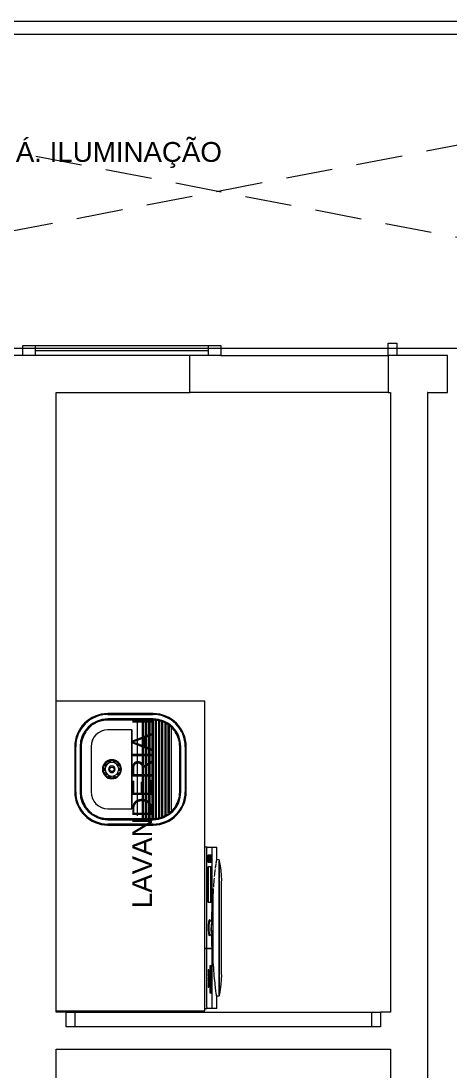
# Model space of a CAD drawing. Header units: millimetres. Extents: x 586.5 to 618.3, y 239.1 to 272.6.
# Drawn here: x 589.155 to 590.887, y 252.023 to 256.26 of the extents above; entities that cross this region are included whole.
import ezdxf

# ---------------------------------------------------------------- set-up
doc = ezdxf.new("R2010")
doc.units = ezdxf.units.MM
doc.header["$LTSCALE"] = 75
doc.linetypes.add('HIDDEN', pattern=[0.375, 0.25, -0.125])
for name, color, linetype, lineweight in [('A Arquitetura LRZ', 252, 'Continuous', 9), ('A Cumbuca LRZ', 254, 'HIDDEN', 9), ('A Esquadrias LRZ', 252, 'Continuous', 9), ('A Mobiliário LRZ', 253, 'Continuous', 9), ('A Projeção LRZ', 253, 'HIDDEN', 9)]:
    doc.layers.add(name, color=color, linetype=linetype, lineweight=lineweight)
doc.styles.add('R80', font='arial.ttf')

msp = doc.modelspace()

# ---------------------------------------------------------------- linework, layer by layer
at = {"layer": 'A Arquitetura LRZ'}
for p, q in [((586.6465, 256.2604), (593.2465, 256.2604)), ((589.1615, 254.9104), (586.6465, 254.9104)), ((589.8365, 254.7604), (589.8365, 254.9104)), ((590.8765, 254.9104), (590.6365, 254.9104)), ((590.6365, 254.9104), (590.6365, 254.7604)), ((590.8765, 254.7604), (590.8765, 254.9104)), ((589.2965, 254.7604), (589.8365, 254.7604)), ((589.2965, 252.2604), (589.2965, 254.7604)), ((590.6365, 254.7604), (590.6465, 254.7604)), ((590.6465, 254.7604), (590.6465, 252.2604)), ((590.7965, 254.7604), (590.7955, 254.7604)), ((590.7965, 254.7604), (590.8765, 254.7604)), ((590.7965, 249.2604), (590.7965, 254.7604)), ((589.3365, 252.2604), (589.2965, 252.2604)), ((590.6465, 252.2604), (590.6065, 252.2604)), ((589.2965, 251.5466), (589.2965, 252.1104)), ((589.2965, 252.1104), (590.6465, 252.1104)), ((590.6465, 252.1104), (590.6465, 252.1114)), ((590.6465, 252.1104), (590.6465, 251.1404))]:
    msp.add_line(p, q, dxfattribs=at)
at = {"layer": 'A Esquadrias LRZ'}
for p, q in [((589.1615, 254.9504), (589.9615, 254.9504)), ((589.1615, 254.9104), (589.1615, 254.9504)), ((589.1615, 254.9504), (589.2115, 254.9504)), ((589.1615, 254.9104), (589.1615, 254.9504)), ((589.2115, 254.9504), (589.2115, 254.9104)), ((589.9115, 254.9504), (589.9615, 254.9504)), ((589.9115, 254.9104), (589.9115, 254.9504)), ((589.9615, 254.9504), (589.9615, 254.9104)), ((589.9615, 254.9504), (589.9615, 254.9104)), ((590.6365, 254.9104), (590.6365, 254.9604)), ((590.6365, 254.9604), (590.6715, 254.9604)), ((590.6715, 254.9604), (590.6715, 254.9104)), ((589.9615, 254.9104), (589.1615, 254.9104)), ((589.2115, 254.9104), (589.1615, 254.9104)), ((589.2115, 254.9304), (589.9115, 254.9304)), ((589.9615, 254.9104), (589.9115, 254.9104)), ((589.9615, 254.9104), (590.6365, 254.9104)), ((590.6365, 254.7604), (589.8365, 254.7604)), ((589.3365, 252.2004), (589.3365, 252.2604)), ((589.3365, 252.2604), (589.3715, 252.2604)), ((589.3715, 252.2604), (589.3715, 252.2004)), ((589.3715, 252.2604), (590.5715, 252.2604)), ((590.5715, 252.2004), (590.5715, 252.2604)), ((590.5715, 252.2604), (590.6065, 252.2604)), ((590.6065, 252.2604), (590.6065, 252.2004)), ((589.3715, 252.2004), (589.3365, 252.2004)), ((590.5715, 252.2004), (589.3715, 252.2004)), ((590.6065, 252.2004), (590.5715, 252.2004))]:
    msp.add_line(p, q, dxfattribs=at)
at = {"layer": 'A Mobiliário LRZ'}
for p, q in [((589.8965, 253.5154), (589.2965, 253.5154)), ((589.8965, 252.2654), (589.8965, 253.5154)), ((589.6875, 253.4654), (589.5055, 253.4654)), ((589.5055, 253.4617), (589.6875, 253.4617)), ((589.6875, 253.4439), (589.5055, 253.4439)), ((589.5055, 253.4411), (589.6875, 253.4411)), ((589.6875, 253.4391), (589.5055, 253.4391)), ((589.6244, 253.0525), (589.6244, 253.4283)), ((589.6449, 253.0424), (589.6449, 253.4384)), ((589.6503, 253.0417), (589.6503, 253.4391)), ((589.6589, 253.0417), (589.6589, 253.4391)), ((589.6631, 253.0417), (589.6631, 253.4391)), ((589.671, 253.0417), (589.671, 253.4391)), ((589.676, 253.0417), (589.676, 253.4391)), ((589.684, 253.0417), (589.684, 253.4391)), ((589.6891, 253.042), (589.6891, 253.4389)), ((589.697, 253.0432), (589.697, 253.4376)), ((589.702, 253.044), (589.702, 253.4368)), ((589.7106, 253.0453), (589.7106, 253.4355)), ((589.715, 253.046), (589.715, 253.4348)), ((589.7229, 253.048), (589.7229, 253.4328)), ((589.7277, 253.0505), (589.7277, 253.4303)), ((589.736, 253.0547), (589.736, 253.4261)), ((589.7407, 253.0571), (589.7407, 253.4237)), ((589.7489, 253.0616), (589.7489, 253.4192)), ((589.7537, 253.0651), (589.7537, 253.4157)), ((589.6019, 253.3996), (589.5055, 253.3996)), ((589.6019, 253.3996), (589.5055, 253.3996)), ((589.6019, 253.0812), (589.6019, 253.3996)), ((589.6019, 253.3996), (589.6019, 253.0812)), ((589.7628, 253.0742), (589.7628, 253.4066)), ((589.3715, 253.3314), (589.3715, 253.1494)), ((589.3753, 253.1494), (589.3753, 253.3314)), ((589.393, 253.3314), (589.393, 253.1494)), ((589.3958, 253.1494), (589.3958, 253.3314)), ((589.3978, 253.3314), (589.3978, 253.1494)), ((589.4373, 253.3314), (589.4373, 253.1494)), ((589.4373, 253.3314), (589.4373, 253.1494)), ((589.7906, 253.3639), (589.7901, 253.3655)), ((589.7952, 253.1494), (589.7952, 253.3314)), ((589.7972, 253.3314), (589.7972, 253.1494)), ((589.8001, 253.1494), (589.8001, 253.3314)), ((589.8178, 253.3314), (589.8178, 253.1494)), ((589.8215, 253.1494), (589.8215, 253.3314)), ((589.5138, 253.2448), (589.5139, 253.2451)), ((589.5139, 253.2451), (589.5141, 253.2454)), ((589.5141, 253.2454), (589.5143, 253.2457)), ((589.5143, 253.2457), (589.5146, 253.246)), ((589.5146, 253.246), (589.5148, 253.2463)), ((589.5148, 253.2463), (589.515, 253.2465)), ((589.515, 253.2465), (589.5153, 253.2468)), ((589.5153, 253.2468), (589.5155, 253.247)), ((589.5155, 253.247), (589.5158, 253.2473)), ((589.5158, 253.2473), (589.5161, 253.2475)), ((589.5161, 253.2475), (589.5164, 253.2477)), ((589.5164, 253.2477), (589.5167, 253.2479)), ((589.5167, 253.2479), (589.517, 253.2481)), ((589.517, 253.2481), (589.5173, 253.2483)), ((589.5173, 253.2483), (589.5176, 253.2484)), ((589.5176, 253.2484), (589.5179, 253.2486)), ((589.5179, 253.2486), (589.5183, 253.2487)), ((589.5183, 253.2487), (589.5186, 253.2488)), ((589.5186, 253.2488), (589.5189, 253.2489)), ((589.5189, 253.2489), (589.5193, 253.249)), ((589.5193, 253.249), (589.5196, 253.2491)), ((589.5196, 253.2491), (589.52, 253.2492)), ((589.52, 253.2492), (589.5203, 253.2492)), ((589.5203, 253.2492), (589.5207, 253.2493)), ((589.5207, 253.2493), (589.521, 253.2493)), ((589.521, 253.2493), (589.5214, 253.2493)), ((589.5214, 253.2493), (589.5217, 253.2493)), ((589.5217, 253.2493), (589.5221, 253.2493)), ((589.5221, 253.2493), (589.5225, 253.2493)), ((589.5225, 253.2493), (589.5228, 253.2492)), ((589.5228, 253.2492), (589.5232, 253.2491)), ((589.5232, 253.2491), (589.5235, 253.2491)), ((589.5235, 253.2491), (589.5238, 253.249)), ((589.5238, 253.249), (589.5242, 253.2489)), ((589.5242, 253.2489), (589.5245, 253.2488)), ((589.5245, 253.2488), (589.5249, 253.2486)), ((589.5249, 253.2486), (589.5252, 253.2485)), ((589.5252, 253.2485), (589.5255, 253.2483)), ((589.5255, 253.2483), (589.5258, 253.2482)), ((589.5258, 253.2482), (589.5261, 253.248)), ((589.5261, 253.248), (589.5264, 253.2478)), ((589.5264, 253.2478), (589.5267, 253.2476)), ((589.5267, 253.2476), (589.527, 253.2474)), ((589.527, 253.2474), (589.5273, 253.2472)), ((589.5273, 253.2472), (589.5275, 253.2469)), ((589.5275, 253.2469), (589.5278, 253.2467)), ((589.5278, 253.2467), (589.528, 253.2464)), ((589.528, 253.2464), (589.5283, 253.2461)), ((589.5283, 253.2461), (589.5285, 253.2459)), ((589.5285, 253.2459), (589.5287, 253.2456)), ((589.5287, 253.2456), (589.5289, 253.2453)), ((589.5289, 253.2453), (589.5291, 253.245)), ((589.5126, 253.2415), (589.5127, 253.2418)), ((589.5126, 253.2411), (589.5126, 253.2415)), ((589.5126, 253.2408), (589.5126, 253.2411)), ((589.5126, 253.2404), (589.5126, 253.2408)), ((589.5126, 253.2402), (589.5126, 253.2404)), ((589.5126, 253.2399), (589.5126, 253.2402)), ((589.5126, 253.2395), (589.5126, 253.2399)), ((589.5127, 253.2391), (589.5126, 253.2395)), ((589.5127, 253.2418), (589.5128, 253.2422)), ((589.5127, 253.2388), (589.5127, 253.2391)), ((589.5128, 253.2384), (589.5127, 253.2388)), ((589.5128, 253.2425), (589.5129, 253.2429)), ((589.5128, 253.2422), (589.5128, 253.2425)), ((589.5129, 253.2381), (589.5128, 253.2384)), ((589.5129, 253.2429), (589.513, 253.2432)), ((589.513, 253.2378), (589.5129, 253.2381)), ((589.513, 253.2432), (589.5132, 253.2435)), ((589.5131, 253.2374), (589.513, 253.2378)), ((589.5132, 253.2371), (589.5131, 253.2374)), ((589.5132, 253.2435), (589.5133, 253.2439)), ((589.5134, 253.2368), (589.5132, 253.2371)), ((589.5133, 253.2439), (589.5134, 253.2442)), ((589.5134, 253.2442), (589.5136, 253.2445)), ((589.5135, 253.2364), (589.5134, 253.2368)), ((589.5137, 253.2361), (589.5135, 253.2364)), ((589.5136, 253.2445), (589.5138, 253.2448)), ((589.5139, 253.2358), (589.5137, 253.2361)), ((589.514, 253.2355), (589.5139, 253.2358)), ((589.5142, 253.2352), (589.514, 253.2355)), ((589.5145, 253.2349), (589.5142, 253.2352)), ((589.5147, 253.2347), (589.5145, 253.2349)), ((589.5149, 253.2344), (589.5147, 253.2347)), ((589.5152, 253.2341), (589.5149, 253.2344)), ((589.5154, 253.2339), (589.5152, 253.2341)), ((589.5157, 253.2336), (589.5154, 253.2339)), ((589.516, 253.2334), (589.5157, 253.2336)), ((589.5162, 253.2332), (589.516, 253.2334)), ((589.5165, 253.233), (589.5162, 253.2332)), ((589.5168, 253.2328), (589.5165, 253.233)), ((589.5171, 253.2326), (589.5168, 253.2328)), ((589.5175, 253.2325), (589.5171, 253.2326)), ((589.5178, 253.2323), (589.5175, 253.2325)), ((589.5181, 253.2322), (589.5178, 253.2323)), ((589.5184, 253.232), (589.5181, 253.2322)), ((589.5188, 253.2319), (589.5184, 253.232)), ((589.5191, 253.2318), (589.5188, 253.2319)), ((589.5195, 253.2317), (589.5191, 253.2318)), ((589.5198, 253.2317), (589.5195, 253.2317)), ((589.5202, 253.2316), (589.5198, 253.2317)), ((589.5205, 253.2316), (589.5202, 253.2316)), ((589.5209, 253.2315), (589.5205, 253.2316)), ((589.5212, 253.2315), (589.5209, 253.2315)), ((589.5216, 253.2315), (589.5212, 253.2315)), ((589.5219, 253.2315), (589.5216, 253.2315)), ((589.5223, 253.2315), (589.5219, 253.2315)), ((589.5226, 253.2316), (589.5223, 253.2315)), ((589.523, 253.2316), (589.5226, 253.2316)), ((589.5233, 253.2317), (589.523, 253.2316)), ((589.5237, 253.2318), (589.5233, 253.2317)), ((589.524, 253.2319), (589.5237, 253.2318)), ((589.5244, 253.232), (589.524, 253.2319)), ((589.5247, 253.2321), (589.5244, 253.232)), ((589.525, 253.2322), (589.5247, 253.2321)), ((589.5254, 253.2324), (589.525, 253.2322)), ((589.5257, 253.2326), (589.5254, 253.2324)), ((589.526, 253.2327), (589.5257, 253.2326)), ((589.5263, 253.2329), (589.526, 253.2327)), ((589.5266, 253.2331), (589.5263, 253.2329)), ((589.5269, 253.2333), (589.5266, 253.2331)), ((589.5272, 253.2335), (589.5269, 253.2333)), ((589.5274, 253.2338), (589.5272, 253.2335)), ((589.5277, 253.234), (589.5274, 253.2338)), ((589.5279, 253.2343), (589.5277, 253.234)), ((589.5282, 253.2345), (589.5279, 253.2343)), ((589.5284, 253.2348), (589.5282, 253.2345)), ((589.5286, 253.2351), (589.5284, 253.2348)), ((589.5288, 253.2354), (589.5286, 253.2351)), ((589.529, 253.2357), (589.5288, 253.2354)), ((589.5292, 253.236), (589.529, 253.2357)), ((589.5291, 253.245), (589.5293, 253.2447)), ((589.5294, 253.2363), (589.5292, 253.236)), ((589.5293, 253.2447), (589.5295, 253.2444)), ((589.5295, 253.2366), (589.5294, 253.2363)), ((589.5295, 253.2444), (589.5296, 253.244)), ((589.5297, 253.2369), (589.5295, 253.2366)), ((589.5296, 253.244), (589.5297, 253.2437)), ((589.5297, 253.2437), (589.5299, 253.2434)), ((589.5298, 253.2373), (589.5297, 253.2369)), ((589.5299, 253.2376), (589.5298, 253.2373)), ((589.5299, 253.2434), (589.53, 253.243)), ((589.53, 253.2379), (589.5299, 253.2376)), ((589.53, 253.243), (589.5301, 253.2427)), ((589.5301, 253.2383), (589.53, 253.2379)), ((589.5301, 253.2427), (589.5302, 253.2424)), ((589.5302, 253.2386), (589.5301, 253.2383)), ((589.5302, 253.2424), (589.5302, 253.242)), ((589.5302, 253.242), (589.5303, 253.2417)), ((589.5303, 253.239), (589.5302, 253.2386)), ((589.5303, 253.2417), (589.5303, 253.2413)), ((589.5303, 253.2413), (589.5304, 253.241)), ((589.5304, 253.2397), (589.5303, 253.2393)), ((589.5303, 253.2393), (589.5303, 253.239)), ((589.5304, 253.241), (589.5304, 253.2406)), ((589.5304, 253.2406), (589.5304, 253.2404)), ((589.5304, 253.2404), (589.5304, 253.24)), ((589.5304, 253.24), (589.5304, 253.2397)), ((589.5055, 253.0812), (589.6019, 253.0812)), ((589.5055, 253.0812), (589.6019, 253.0812)), ((589.7901, 253.1153), (589.7906, 253.1169)), ((589.5055, 253.0417), (589.6875, 253.0417)), ((589.6875, 253.0397), (589.5055, 253.0397)), ((589.5055, 253.0369), (589.6875, 253.0369)), ((589.6875, 253.0192), (589.5055, 253.0192)), ((589.5055, 253.0154), (589.6875, 253.0154)), ((589.9068, 252.9254), (589.8965, 252.9254)), ((589.905, 252.5176), (589.905, 252.9154)), ((589.9068, 252.9254), (589.9262, 252.9254)), ((589.9262, 252.9254), (589.945, 252.9254)), ((589.9262, 252.6823), (589.9262, 252.9254)), ((589.945, 252.8737), (589.945, 252.9254)), ((589.909, 252.8712), (589.909, 252.8893)), ((589.9108, 252.8943), (589.9098, 252.8943)), ((589.9098, 252.8662), (589.9108, 252.8662)), ((589.911, 252.8923), (589.91, 252.8923)), ((589.91, 252.8893), (589.91, 252.8712)), ((589.91, 252.8682), (589.911, 252.8682)), ((589.9103, 252.8883), (589.9103, 252.8722)), ((589.9103, 252.8722), (589.9103, 252.8883)), ((589.9132, 252.8943), (589.9108, 252.8943)), ((589.9108, 252.8662), (589.9132, 252.8662)), ((589.913, 252.8923), (589.911, 252.8923)), ((589.911, 252.8923), (589.913, 252.8923)), ((589.911, 252.8682), (589.913, 252.8682)), ((589.913, 252.8682), (589.911, 252.8682)), ((589.9121, 252.8841), (589.9111, 252.8841)), ((589.9121, 252.8831), (589.9111, 252.8831)), ((589.9111, 252.8789), (589.9121, 252.8789)), ((589.9111, 252.8757), (589.9121, 252.8757)), ((589.9111, 252.8747), (589.9121, 252.8747)), ((589.9112, 252.8799), (589.9121, 252.8799)), ((589.9112, 252.8789), (589.9112, 252.8799)), ((589.9112, 252.8799), (589.9121, 252.8799)), ((589.9112, 252.8799), (589.9112, 252.8789)), ((589.9121, 252.8799), (589.9112, 252.8799)), ((589.9121, 252.8789), (589.9112, 252.8789)), ((589.9112, 252.8789), (589.9121, 252.8789)), ((589.9116, 252.8811), (589.9114, 252.8816)), ((589.9114, 252.8816), (589.9116, 252.8811)), ((589.9114, 252.8772), (589.9116, 252.8776)), ((589.9116, 252.8776), (589.9114, 252.8772)), ((589.9121, 252.8799), (589.9121, 252.8789)), ((589.9121, 252.8789), (589.9121, 252.8799)), ((589.9127, 252.8823), (589.9127, 252.8763)), ((589.9127, 252.8763), (589.9127, 252.8823)), ((589.9136, 252.8722), (589.9136, 252.8883)), ((589.9136, 252.8883), (589.9136, 252.8722)), ((589.914, 252.8712), (589.914, 252.8893)), ((589.915, 252.8712), (589.915, 252.8893)), ((589.9168, 252.8943), (589.9158, 252.8943)), ((589.9158, 252.8662), (589.9168, 252.8662)), ((589.9169, 252.8923), (589.9159, 252.8923)), ((589.9159, 252.8682), (589.9169, 252.8682)), ((589.916, 252.8893), (589.916, 252.8712)), ((589.9163, 252.8883), (589.9163, 252.8722)), ((589.9163, 252.8722), (589.9163, 252.8883)), ((589.9223, 252.8943), (589.9168, 252.8943)), ((589.9168, 252.8662), (589.9223, 252.8662)), ((589.9221, 252.8923), (589.9169, 252.8923)), ((589.9169, 252.8923), (589.9221, 252.8923)), ((589.9169, 252.8682), (589.9221, 252.8682)), ((589.9221, 252.8682), (589.9169, 252.8682)), ((589.9189, 252.8852), (589.9202, 252.8852)), ((589.9189, 252.8842), (589.9189, 252.8852)), ((589.9202, 252.8852), (589.9189, 252.8852)), ((589.9189, 252.8852), (589.9189, 252.8842)), ((589.9202, 252.8842), (589.9189, 252.8842)), ((589.9189, 252.8842), (589.9202, 252.8842)), ((589.9189, 252.8826), (589.9202, 252.8826)), ((589.9189, 252.8816), (589.9189, 252.8826)), ((589.9189, 252.8826), (589.9189, 252.8816)), ((589.9202, 252.8826), (589.9189, 252.8826)), ((589.9189, 252.8764), (589.9194, 252.8816)), ((589.9194, 252.8816), (589.9189, 252.8816)), ((589.9189, 252.8816), (589.9194, 252.8816)), ((589.9194, 252.8816), (589.9189, 252.8764)), ((589.9202, 252.8764), (589.9189, 252.8764)), ((589.9189, 252.8764), (589.9202, 252.8764)), ((589.9192, 252.8764), (589.9191, 252.8774)), ((589.9191, 252.8774), (589.9192, 252.8764)), ((589.9192, 252.8842), (589.9192, 252.8852)), ((589.9192, 252.8852), (589.9192, 252.8842)), ((589.9192, 252.8816), (589.9192, 252.8826)), ((589.9192, 252.8826), (589.9192, 252.8816)), ((589.9195, 252.8813), (589.9192, 252.8774)), ((589.9192, 252.8774), (589.9195, 252.8813)), ((589.9192, 252.8774), (589.9199, 252.8774)), ((589.9199, 252.8774), (589.9192, 252.8774)), ((589.9199, 252.8774), (589.9195, 252.8813)), ((589.9195, 252.8813), (589.9199, 252.8774)), ((589.9202, 252.8816), (589.9197, 252.8816)), ((589.9197, 252.8816), (589.9202, 252.8764)), ((589.9202, 252.8764), (589.9197, 252.8816)), ((589.9197, 252.8816), (589.9202, 252.8816)), ((589.9202, 252.8852), (589.9202, 252.8842)), ((589.9202, 252.8842), (589.9202, 252.8852)), ((589.9202, 252.8826), (589.9202, 252.8816)), ((589.9202, 252.8816), (589.9202, 252.8826)), ((589.9227, 252.8722), (589.9227, 252.8883)), ((589.9227, 252.8883), (589.9227, 252.8722)), ((589.9231, 252.8712), (589.9231, 252.8893)), ((589.9545, 252.8754), (589.9423, 252.8754)), ((589.955, 252.8704), (589.954, 252.8704)), ((589.9545, 252.8754), (589.955, 252.8704)), ((589.9545, 252.8739), (589.9545, 252.6004)), ((589.955, 252.8704), (589.9584, 252.851)), ((589.955, 252.6004), (589.955, 252.8689)), ((589.955, 252.6004), (589.955, 252.8689)), ((589.9088, 252.7113), (589.9088, 252.84)), ((589.9098, 252.84), (589.9098, 252.7113)), ((589.9109, 252.847), (589.9099, 252.847)), ((589.9203, 252.847), (589.9109, 252.847)), ((589.9216, 252.847), (589.9203, 252.847)), ((589.9203, 252.847), (589.9203, 252.8183)), ((589.9203, 252.7043), (589.9203, 252.847)), ((589.9228, 252.8183), (589.9228, 252.84)), ((589.9584, 252.851), (589.9609, 252.8315)), ((589.9609, 252.8315), (589.9627, 252.812)), ((589.9203, 252.8183), (589.9228, 252.8183)), ((589.9228, 252.8181), (589.9203, 252.8181)), ((589.9203, 252.8181), (589.9203, 252.7898)), ((589.9203, 252.7898), (589.9228, 252.7898)), ((589.9228, 252.7896), (589.9203, 252.7896)), ((589.9203, 252.7896), (589.9203, 252.7613)), ((589.9228, 252.7898), (589.9228, 252.8181)), ((589.9228, 252.7613), (589.9228, 252.7896)), ((589.9627, 252.812), (589.9637, 252.7923)), ((589.9638, 252.7904), (589.9629, 252.7904)), ((589.9637, 252.7923), (589.9638, 252.7904)), ((589.9638, 252.6004), (589.9638, 252.789)), ((589.9638, 252.6004), (589.9638, 252.789)), ((589.9203, 252.7613), (589.9228, 252.7613)), ((589.9228, 252.7611), (589.9203, 252.7611)), ((589.9203, 252.7611), (589.9203, 252.7328)), ((589.9228, 252.7328), (589.9228, 252.7611)), ((589.9099, 252.7043), (589.9109, 252.7043)), ((589.9109, 252.7043), (589.9203, 252.7043)), ((589.9203, 252.7328), (589.9228, 252.7328)), ((589.9203, 252.7326), (589.9203, 252.7043)), ((589.9228, 252.7326), (589.9203, 252.7326)), ((589.9203, 252.7043), (589.9216, 252.7043)), ((589.9228, 252.7113), (589.9228, 252.7326)), ((589.9298, 252.618), (589.9298, 252.7203)), ((589.9161, 252.6329), (589.9153, 252.6329)), ((589.9267, 252.6279), (589.9153, 252.6279)), ((589.9187, 252.6283), (589.9189, 252.6273)), ((589.9189, 252.6273), (589.9191, 252.6264)), ((589.9191, 252.6264), (589.9193, 252.6255)), ((589.9225, 252.6101), (589.9224, 252.6092)), ((589.9226, 252.6119), (589.9225, 252.6109)), ((589.9225, 252.6109), (589.9225, 252.6101)), ((589.9228, 252.6128), (589.9226, 252.6119)), ((589.9229, 252.6139), (589.9228, 252.6128)), ((589.923, 252.615), (589.9229, 252.6139)), ((589.9232, 252.6162), (589.923, 252.615)), ((589.9234, 252.6174), (589.9232, 252.6162)), ((589.9237, 252.6188), (589.9234, 252.6174)), ((589.924, 252.6203), (589.9237, 252.6188)), ((589.9243, 252.622), (589.924, 252.6203)), ((589.9153, 252.5729), (589.9267, 252.5729)), ((589.9153, 252.5679), (589.9161, 252.5679)), ((589.9187, 252.5725), (589.9189, 252.5735)), ((589.9189, 252.5735), (589.9191, 252.5744)), ((589.9191, 252.5744), (589.9193, 252.5753)), ((589.9221, 252.6041), (589.922, 252.6035)), ((589.922, 252.6035), (589.922, 252.6028)), ((589.922, 252.6028), (589.922, 252.6022)), ((589.922, 252.6022), (589.922, 252.6016)), ((589.922, 252.6016), (589.922, 252.6009)), ((589.922, 252.6009), (589.922, 252.6004)), ((589.922, 252.5999), (589.922, 252.6004)), ((589.922, 252.5993), (589.922, 252.5999)), ((589.922, 252.5986), (589.922, 252.5993)), ((589.922, 252.598), (589.922, 252.5986)), ((589.922, 252.5973), (589.922, 252.598)), ((589.9221, 252.5967), (589.922, 252.5973)), ((589.9222, 252.6062), (589.9221, 252.6055)), ((589.9221, 252.6055), (589.9221, 252.6048)), ((589.9221, 252.6048), (589.9221, 252.6041)), ((589.9221, 252.596), (589.9221, 252.5967)), ((589.9221, 252.5953), (589.9221, 252.596)), ((589.9222, 252.5946), (589.9221, 252.5953)), ((589.9223, 252.6076), (589.9222, 252.6069)), ((589.9222, 252.6069), (589.9222, 252.6062)), ((589.9222, 252.5939), (589.9222, 252.5946)), ((589.9223, 252.5932), (589.9222, 252.5939)), ((589.9224, 252.6092), (589.9223, 252.6084)), ((589.9223, 252.6084), (589.9223, 252.6076)), ((589.9223, 252.5924), (589.9223, 252.5932)), ((589.9224, 252.5916), (589.9223, 252.5924)), ((589.9225, 252.5908), (589.9224, 252.5916)), ((589.9225, 252.5899), (589.9225, 252.5908)), ((589.9226, 252.589), (589.9225, 252.5899)), ((589.9228, 252.588), (589.9226, 252.589)), ((589.9229, 252.5869), (589.9228, 252.588)), ((589.923, 252.5858), (589.9229, 252.5869)), ((589.9232, 252.5846), (589.923, 252.5858)), ((589.9234, 252.5834), (589.9232, 252.5846)), ((589.9237, 252.582), (589.9234, 252.5834)), ((589.924, 252.5805), (589.9237, 252.582)), ((589.9243, 252.5788), (589.924, 252.5805)), ((589.9298, 252.4798), (589.9298, 252.5828)), ((589.9545, 252.6004), (589.9545, 252.3269)), ((589.955, 252.3319), (589.955, 252.6004)), ((589.955, 252.3319), (589.955, 252.6004)), ((589.9638, 252.4118), (589.9638, 252.6004)), ((589.9638, 252.4118), (589.9638, 252.6004)), ((589.8965, 252.5176), (589.905, 252.5176)), ((589.905, 252.5172), (589.8965, 252.5172)), ((589.905, 252.5176), (589.926, 252.5176)), ((589.905, 252.2854), (589.905, 252.5172)), ((589.926, 252.5172), (589.905, 252.5172)), ((589.9262, 252.2754), (589.9262, 252.5109)), ((589.9178, 252.3374), (589.9178, 252.4487)), ((589.9178, 252.4487), (589.9229, 252.4487)), ((589.9229, 252.4487), (589.9229, 252.3374)), ((589.9112, 252.4262), (589.9096, 252.4262)), ((589.9112, 252.4133), (589.9096, 252.4133)), ((589.9113, 252.4292), (589.9097, 252.4292)), ((589.9113, 252.4238), (589.9097, 252.4238)), ((589.9113, 252.3981), (589.9097, 252.3981)), ((589.9115, 252.4262), (589.9099, 252.4262)), ((589.9115, 252.4277), (589.91, 252.4277)), ((589.9116, 252.4239), (589.91, 252.4239)), ((589.9116, 252.4218), (589.91, 252.4218)), ((589.9117, 252.4305), (589.9101, 252.4305)), ((589.9117, 252.4286), (589.9101, 252.4286)), ((589.9117, 252.3991), (589.9101, 252.3991)), ((589.9118, 252.4132), (589.9102, 252.4132)), ((589.912, 252.4231), (589.9104, 252.4231)), ((589.912, 252.4211), (589.9104, 252.4211)), ((589.9112, 252.4093), (589.9105, 252.4093)), ((589.9112, 252.4011), (589.9105, 252.4011)), ((589.9124, 252.4073), (589.9108, 252.4073)), ((589.9124, 252.4031), (589.9108, 252.4031)), ((589.9124, 252.3994), (589.9108, 252.3994)), ((589.9125, 252.4217), (589.9109, 252.4217)), ((589.9125, 252.4067), (589.9109, 252.4067)), ((589.9125, 252.4038), (589.9109, 252.4038)), ((589.9126, 252.4053), (589.911, 252.4053)), ((589.9112, 252.4262), (589.9113, 252.4292)), ((589.9113, 252.4238), (589.9112, 252.4262)), ((589.9128, 252.4235), (589.9112, 252.4235)), ((589.9112, 252.4176), (589.9112, 252.4195)), ((589.9112, 252.4195), (589.9128, 252.4195)), ((589.9112, 252.4133), (589.9123, 252.4176)), ((589.9123, 252.4176), (589.9112, 252.4176)), ((589.9112, 252.4113), (589.9112, 252.4133)), ((589.9128, 252.4113), (589.9112, 252.4113)), ((589.9112, 252.4074), (589.9112, 252.4093)), ((589.9112, 252.4093), (589.9121, 252.4093)), ((589.9121, 252.4074), (589.9112, 252.4074)), ((589.9128, 252.4073), (589.9112, 252.4073)), ((589.9128, 252.4031), (589.9112, 252.4031)), ((589.9112, 252.4011), (589.9112, 252.403)), ((589.9112, 252.403), (589.9121, 252.403)), ((589.9121, 252.4011), (589.9112, 252.4011)), ((589.9112, 252.3952), (589.9113, 252.3981)), ((589.9113, 252.4292), (589.9117, 252.4305)), ((589.9116, 252.4218), (589.9113, 252.4238)), ((589.9123, 252.4174), (589.9113, 252.4174)), ((589.9129, 252.4053), (589.9113, 252.4053)), ((589.9113, 252.3981), (589.9117, 252.3991)), ((589.9117, 252.4286), (589.9115, 252.4277)), ((589.9115, 252.4277), (589.9115, 252.4262)), ((589.9115, 252.4262), (589.9116, 252.4239)), ((589.9115, 252.4262), (589.9122, 252.4262)), ((589.9126, 252.4261), (589.9115, 252.4261)), ((589.9116, 252.4239), (589.912, 252.4231)), ((589.9124, 252.4239), (589.9116, 252.4239)), ((589.912, 252.4211), (589.9116, 252.4218)), ((589.9117, 252.4305), (589.9117, 252.4286)), ((589.9126, 252.4305), (589.9117, 252.4305)), ((589.9128, 252.4287), (589.9117, 252.4287)), ((589.9117, 252.3991), (589.9117, 252.3972)), ((589.9126, 252.399), (589.9117, 252.399)), ((589.9128, 252.3976), (589.9117, 252.3976)), ((589.9128, 252.4174), (589.9118, 252.4132)), ((589.9118, 252.4132), (589.9128, 252.4132)), ((589.9118, 252.3957), (589.9119, 252.3979)), ((589.9119, 252.3979), (589.9121, 252.399)), ((589.912, 252.4262), (589.912, 252.4305)), ((589.912, 252.4305), (589.9126, 252.4305)), ((589.9122, 252.4262), (589.912, 252.4262)), ((589.912, 252.4231), (589.9124, 252.4239)), ((589.9125, 252.4217), (589.912, 252.4211)), ((589.9121, 252.4093), (589.9125, 252.4092)), ((589.9127, 252.4085), (589.9121, 252.4085)), ((589.9124, 252.4073), (589.9121, 252.4074)), ((589.9121, 252.403), (589.9124, 252.4031)), ((589.9127, 252.4019), (589.9121, 252.4019)), ((589.9125, 252.4013), (589.9121, 252.4011)), ((589.9121, 252.399), (589.9124, 252.3994)), ((589.9124, 252.4286), (589.9122, 252.4286)), ((589.9122, 252.4286), (589.9122, 252.4262)), ((589.9129, 252.4262), (589.9122, 252.4262)), ((589.9125, 252.4274), (589.9124, 252.4286)), ((589.9124, 252.4239), (589.9126, 252.4261)), ((589.9125, 252.4067), (589.9124, 252.4073)), ((589.9124, 252.4031), (589.9125, 252.4038)), ((589.9124, 252.3994), (589.9126, 252.399)), ((589.9126, 252.4261), (589.9125, 252.4274)), ((589.9128, 252.4235), (589.9125, 252.4217)), ((589.9125, 252.4092), (589.9127, 252.4085)), ((589.9126, 252.4053), (589.9125, 252.4067)), ((589.9125, 252.4038), (589.9126, 252.4053)), ((589.9127, 252.4019), (589.9125, 252.4013)), ((589.9126, 252.4305), (589.9128, 252.4287)), ((589.9126, 252.399), (589.9128, 252.3976)), ((589.9127, 252.4085), (589.9128, 252.4073)), ((589.9128, 252.4031), (589.9127, 252.4019)), ((589.9128, 252.4287), (589.9129, 252.4262)), ((589.9129, 252.4262), (589.9128, 252.4235)), ((589.9128, 252.4195), (589.9128, 252.4174)), ((589.9128, 252.4132), (589.9128, 252.4113)), ((589.9128, 252.4073), (589.9129, 252.4053)), ((589.9129, 252.4053), (589.9128, 252.4031)), ((589.9128, 252.3976), (589.9129, 252.3954)), ((589.9629, 252.4104), (589.9638, 252.4104)), ((589.9638, 252.4104), (589.9629, 252.3908)), ((589.9112, 252.3952), (589.9096, 252.3952)), ((589.9112, 252.3864), (589.9096, 252.3864)), ((589.9112, 252.3832), (589.9096, 252.3832)), ((589.9112, 252.3751), (589.9096, 252.3751)), ((589.9112, 252.373), (589.9096, 252.373)), ((589.9112, 252.3644), (589.9096, 252.3644)), ((589.9112, 252.3932), (589.9097, 252.3932)), ((589.9113, 252.3673), (589.9097, 252.3673)), ((589.9112, 252.3624), (589.9097, 252.3624)), ((589.9114, 252.3919), (589.9098, 252.3919)), ((589.9114, 252.3612), (589.9098, 252.3612)), ((589.9115, 252.3966), (589.9099, 252.3966)), ((589.9115, 252.3952), (589.9099, 252.3952)), ((589.9115, 252.3938), (589.9099, 252.3938)), ((589.9115, 252.3658), (589.9099, 252.3658)), ((589.9115, 252.3645), (589.9099, 252.3645)), ((589.9115, 252.363), (589.9099, 252.363)), ((589.9116, 252.3877), (589.91, 252.3877)), ((589.9116, 252.3819), (589.91, 252.3819)), ((589.9116, 252.3741), (589.91, 252.3741)), ((589.9117, 252.3972), (589.9101, 252.3972)), ((589.9116, 252.3915), (589.9101, 252.3915)), ((589.9117, 252.3683), (589.9101, 252.3683)), ((589.9117, 252.3664), (589.9101, 252.3664)), ((589.9116, 252.3607), (589.9101, 252.3607)), ((589.912, 252.3925), (589.9104, 252.3925)), ((589.912, 252.3617), (589.9104, 252.3617)), ((589.9106, 252.3754), (589.9113, 252.3754)), ((589.9113, 252.3728), (589.9106, 252.3728)), ((589.9107, 252.3912), (589.9123, 252.3912)), ((589.9123, 252.3848), (589.9107, 252.3848)), ((589.9107, 252.3604), (589.9123, 252.3604)), ((589.9124, 252.3687), (589.9108, 252.3687)), ((589.9116, 252.376), (589.9109, 252.376)), ((589.9116, 252.3722), (589.9109, 252.3722)), ((589.9112, 252.3932), (589.9112, 252.3952)), ((589.9114, 252.3919), (589.9112, 252.3932)), ((589.9112, 252.3864), (589.9112, 252.3897)), ((589.9112, 252.3897), (589.9128, 252.3897)), ((589.9123, 252.3848), (589.9112, 252.3864)), ((589.9112, 252.3832), (589.9123, 252.3848)), ((589.9112, 252.3798), (589.9112, 252.3832)), ((589.9128, 252.3798), (589.9112, 252.3798)), ((589.9112, 252.3751), (589.9128, 252.3789)), ((589.9112, 252.373), (589.9112, 252.3751)), ((589.9128, 252.3693), (589.9112, 252.373)), ((589.9112, 252.3644), (589.9113, 252.3673)), ((589.9112, 252.3624), (589.9112, 252.3644)), ((589.9114, 252.3612), (589.9112, 252.3624)), ((589.9113, 252.3789), (589.9128, 252.3789)), ((589.912, 252.3768), (589.9113, 252.3768)), ((589.9119, 252.3714), (589.9113, 252.3714)), ((589.9128, 252.3693), (589.9113, 252.3693)), ((589.9113, 252.3673), (589.9117, 252.3683)), ((589.9116, 252.3915), (589.9114, 252.3919)), ((589.9116, 252.3607), (589.9114, 252.3612)), ((589.9117, 252.3972), (589.9115, 252.3966)), ((589.9115, 252.3966), (589.9115, 252.3952)), ((589.9122, 252.3965), (589.9115, 252.3965)), ((589.9115, 252.3938), (589.9118, 252.3957)), ((589.9115, 252.3952), (589.9115, 252.3938)), ((589.9121, 252.3948), (589.9115, 252.3948)), ((589.9117, 252.3664), (589.9115, 252.3658)), ((589.9115, 252.3658), (589.9115, 252.3645)), ((589.9122, 252.3658), (589.9115, 252.3658)), ((589.9115, 252.363), (589.9118, 252.3649)), ((589.9115, 252.3645), (589.9115, 252.363)), ((589.9121, 252.3641), (589.9115, 252.3641)), ((589.912, 252.3925), (589.9116, 252.3915)), ((589.9128, 252.3878), (589.9116, 252.3877)), ((589.9116, 252.3877), (589.9128, 252.3859)), ((589.9128, 252.3837), (589.9116, 252.3819)), ((589.9116, 252.3819), (589.9128, 252.3818)), ((589.9122, 252.3754), (589.9116, 252.3741)), ((589.9116, 252.3741), (589.9122, 252.3728)), ((589.912, 252.3617), (589.9116, 252.3607)), ((589.9124, 252.3975), (589.9117, 252.3975)), ((589.9117, 252.3683), (589.9117, 252.3664)), ((589.9126, 252.3682), (589.9117, 252.3682)), ((589.9128, 252.3668), (589.9117, 252.3668)), ((589.9124, 252.3667), (589.9117, 252.3667)), ((589.9118, 252.3649), (589.9119, 252.3671)), ((589.9127, 252.3924), (589.9119, 252.3924)), ((589.9119, 252.3671), (589.9121, 252.3683)), ((589.9127, 252.3616), (589.9119, 252.3616)), ((589.9121, 252.3948), (589.912, 252.3925)), ((589.9121, 252.3641), (589.912, 252.3617)), ((589.9122, 252.3965), (589.9121, 252.3948)), ((589.9129, 252.3954), (589.9121, 252.3954)), ((589.9121, 252.3683), (589.9124, 252.3687)), ((589.9122, 252.3658), (589.9121, 252.3641)), ((589.9129, 252.3646), (589.9121, 252.3646)), ((589.9124, 252.3975), (589.9122, 252.3965)), ((589.9122, 252.3728), (589.9122, 252.3754)), ((589.9124, 252.3667), (589.9122, 252.3658)), ((589.9123, 252.3931), (589.9125, 252.3939)), ((589.9123, 252.3912), (589.9123, 252.3931)), ((589.9127, 252.3924), (589.9123, 252.3912)), ((589.9123, 252.3624), (589.9125, 252.3631)), ((589.9123, 252.3604), (589.9123, 252.3624)), ((589.9127, 252.3616), (589.9123, 252.3604)), ((589.9125, 252.397), (589.9124, 252.3975)), ((589.9124, 252.3687), (589.9126, 252.3682)), ((589.9125, 252.3662), (589.9124, 252.3667)), ((589.9126, 252.3954), (589.9125, 252.397)), ((589.9125, 252.3939), (589.9126, 252.3954)), ((589.9128, 252.3768), (589.9125, 252.376)), ((589.9125, 252.376), (589.9125, 252.3722)), ((589.9125, 252.3722), (589.9128, 252.3714)), ((589.9126, 252.3647), (589.9125, 252.3662)), ((589.9125, 252.3631), (589.9126, 252.3647)), ((589.9126, 252.3682), (589.9128, 252.3668)), ((589.9129, 252.3954), (589.9127, 252.3924)), ((589.9129, 252.3646), (589.9127, 252.3616)), ((589.9128, 252.3897), (589.9128, 252.3878)), ((589.9128, 252.3859), (589.9128, 252.3837)), ((589.9128, 252.3818), (589.9128, 252.3798)), ((589.9128, 252.3789), (589.9128, 252.3768)), ((589.9128, 252.3714), (589.9128, 252.3693)), ((589.9128, 252.3668), (589.9129, 252.3646)), ((589.9611, 252.3712), (589.9586, 252.3517)), ((589.9629, 252.3908), (589.9611, 252.3712)), ((589.9229, 252.3374), (589.9178, 252.3374)), ((589.9423, 252.3254), (589.9545, 252.3254)), ((589.945, 252.2754), (589.945, 252.3265)), ((589.954, 252.3304), (589.955, 252.3304)), ((589.955, 252.3304), (589.9545, 252.3254)), ((589.9554, 252.3323), (589.955, 252.3304)), ((589.955, 252.3317), (589.955, 252.3317)), ((589.955, 252.3317), (589.955, 252.3317)), ((589.9586, 252.3517), (589.9554, 252.3323)), ((589.8965, 252.2754), (589.9068, 252.2754)), ((589.9262, 252.2754), (589.9068, 252.2754)), ((589.945, 252.2754), (589.9262, 252.2754)), ((589.2965, 252.2654), (589.8965, 252.2654))]:
    msp.add_line(p, q, dxfattribs=at)
for centre, radius, start, end in [((589.5055, 253.3314), 0.134, 90, 180), ((589.5055, 253.3314), 0.1302, 90, 180), ((589.6875, 253.3314), 0.134, 0, 90), ((589.6875, 253.3314), 0.1302, 0, 90), ((589.5055, 253.3314), 0.1125, 90, 180), ((589.5055, 253.3314), 0.1097, 90, 180), ((589.5055, 253.3314), 0.1077, 127.5498, 142.4502), ((589.5055, 253.3314), 0.1077, 90, 123.7897), ((589.6875, 253.3314), 0.1125, 0, 90), ((589.6875, 253.3314), 0.1097, 0, 90), ((589.6875, 253.3314), 0.1077, 56.2103, 90), ((589.6875, 253.3314), 0.1077, 37.5498, 52.4502), ((589.5055, 253.3314), 0.1077, 146.2103, 180), ((589.5055, 253.3314), 0.0682, 90, 180), ((589.5055, 253.3314), 0.0682, 110.0287, 114.9713), ((589.6875, 253.3314), 0.1077, 0, 33.7897), ((589.5055, 253.3314), 0.0682, 176.0388, 180), ((589.5055, 253.3314), 0.0682, 155.0287, 159.9713), ((589.5215, 253.2404), 0.0383, 0, 180), ((589.5215, 253.2404), 0.0349, 0, 180), ((589.5215, 253.2404), 0.0311, 169.0728, 180), ((589.5215, 253.2404), 0.0311, 135.3997, 155.5402), ((589.5215, 253.2404), 0.0278, 0, 180), ((589.5215, 253.2404), 0.0322, 141.7186, 145.9258), ((589.5215, 253.2404), 0.0311, 96.2896, 117.8317), ((589.5215, 253.2404), 0.0136, 0, 180), ((589.5215, 253.2404), 0.0322, 106.7187, 110.144), ((589.5215, 253.2404), 0.0311, 62.1683, 83.7104), ((589.5215, 253.2404), 0.0322, 69.856, 73.2813), ((589.5215, 253.2404), 0.0311, 24.4598, 44.6003), ((589.5215, 253.2404), 0.0322, 34.0742, 38.2814), ((589.5215, 253.2404), 0.0311, 0, 10.9272), ((589.5215, 253.2404), 0.0383, 180, 0), ((589.5215, 253.2404), 0.0349, 180, 0), ((589.5215, 253.2404), 0.0322, 178.9208, 180), ((589.5215, 253.2404), 0.0322, 180, 181.0792), ((589.5215, 253.2404), 0.0311, 180, 190.9272), ((589.5215, 253.2404), 0.0311, 204.4598, 224.6003), ((589.5215, 253.2404), 0.0278, 180, 0), ((589.5215, 253.2404), 0.0322, 214.0742, 218.2814), ((589.5215, 253.2404), 0.0311, 242.1683, 263.7104), ((589.5215, 253.2404), 0.0136, 180, 0), ((589.5215, 253.2404), 0.0322, 249.856, 253.2813), ((589.5215, 253.2404), 0.0311, 276.2896, 297.8317), ((589.5215, 253.2404), 0.0322, 286.7187, 290.144), ((589.5215, 253.2404), 0.0311, 315.3997, 335.5402), ((589.5215, 253.2404), 0.0322, 321.7186, 325.9258), ((589.5215, 253.2404), 0.0311, 349.0728, 0), ((589.5215, 253.2404), 0.0322, 0, 1.0792), ((589.5215, 253.2404), 0.0322, 358.9208, 0), ((589.5055, 253.1494), 0.134, 180, 270), ((589.5055, 253.1494), 0.1302, 180, 270), ((589.5055, 253.1494), 0.1125, 180, 270), ((589.5055, 253.1494), 0.1097, 180, 270), ((589.5055, 253.1494), 0.1077, 180, 213.7897), ((589.5055, 253.1494), 0.0682, 180, 270), ((589.5055, 253.1494), 0.0682, 200.0287, 204.9713), ((589.6875, 253.1494), 0.1302, 270, 0), ((589.6875, 253.1494), 0.134, 270, 0), ((589.6875, 253.1494), 0.1125, 270, 0), ((589.6875, 253.1494), 0.1097, 270, 0), ((589.6875, 253.1494), 0.1077, 326.2103, 0), ((589.5055, 253.1494), 0.1077, 217.5498, 232.4502), ((589.5055, 253.1494), 0.0682, 245.0287, 249.9713), ((589.6875, 253.1494), 0.1077, 307.5498, 322.4502), ((589.5055, 253.1494), 0.1077, 236.2103, 270), ((589.6875, 253.1494), 0.1077, 270, 303.7897)]:
    msp.add_arc(centre, radius, start, end, dxfattribs=at)
for centre, major_axis, ratio, start_param, end_param in [((589.9098, 252.8893), (0, 0.005), 0.160266, 0, 1.570796), ((589.9098, 252.8712), (0, 0.005), 0.160266, 1.570796, 3.141593), ((589.91, 252.8883), (0, 0.004), 0.160266, 0, 1.308997), ((589.91, 252.8883), (0, 0.004), 0.160266, 0, 1.308997), ((589.91, 252.8722), (0, -0.004), 0.160266, 4.974188, 6.283185), ((589.91, 252.8722), (0, 0.004), 0.160266, 1.832596, 3.141593), ((589.9108, 252.8893), (0, 0.005), 0.160266, 0, 1.570796), ((589.9108, 252.8712), (0, 0.005), 0.160266, 1.570796, 3.141593), ((589.911, 252.8883), (0, 0.004), 0.160266, 0, 1.570796), ((589.911, 252.8883), (0, -0.004), 0.160266, 3.141593, 4.712389), ((589.911, 252.8722), (0, 0.004), 0.160266, 1.570796, 3.141593), ((589.911, 252.8722), (0, 0.004), 0.160266, 1.570796, 3.141593), ((589.9121, 252.8794), (0, 0.00474), 0.160266, 0.087163, 1.100979), ((589.9121, 252.8794), (0, 0.00474), 0.160266, 0.087163, 1.100979), ((589.9121, 252.8794), (0, 0.00474), 0.160266, 2.06163, 3.075446), ((589.9121, 252.8794), (0, 0.00474), 0.160266, 2.06163, 3.075446), ((589.9111, 252.8794), (0, 0.00374), 0.160266, 3.845657, 5.57991), ((589.9111, 252.8794), (0, 0.00374), 0.160266, 3.845657, 5.57991), ((589.9121, 252.8794), (0, 0.00374), 0.160266, 2.06163, 7.384164), ((589.9121, 252.8794), (0, 0.00374), 0.160266, 2.06163, 7.384164), ((589.9111, 252.8794), (0, 0.00474), 0.160266, 3.857138, 5.567859), ((589.9111, 252.8794), (0, 0.00474), 0.160266, 3.857138, 5.567859), ((589.9121, 252.8794), (0, 0.00474), 0.160266, 3.141593, 6.283185), ((589.9121, 252.8794), (0, 0.00474), 0.160266, 3.141593, 6.283185), ((589.913, 252.8883), (0, 0.004), 0.160266, 4.712389, 6.283185), ((589.913, 252.8883), (0, 0.004), 0.160266, 4.712389, 6.283185), ((589.913, 252.8722), (0, 0.004), 0.160266, 3.141593, 4.712389), ((589.913, 252.8722), (0, 0.004), 0.160266, 3.141593, 4.712389), ((589.9132, 252.8893), (0, 0.005), 0.160266, 4.712389, 6.283185), ((589.9132, 252.8712), (0, 0.005), 0.160266, 3.141593, 4.712389), ((589.9158, 252.8893), (0, 0.005), 0.160266, 0, 1.570796), ((589.9158, 252.8712), (0, 0.005), 0.160266, 1.570796, 3.141593), ((589.9159, 252.8883), (0, 0.004), 0.160266, 0, 1.308997), ((589.9159, 252.8883), (0, 0.004), 0.160266, 0, 1.308997), ((589.9159, 252.8722), (0, 0.004), 0.160266, 1.832596, 3.141593), ((589.9159, 252.8722), (0, 0.004), 0.160266, 1.832596, 3.141593), ((589.9168, 252.8893), (0, 0.005), 0.160266, 0, 1.570796), ((589.9168, 252.8712), (0, 0.005), 0.160266, 1.570796, 3.141593), ((589.9169, 252.8883), (0, 0.004), 0.160266, 0, 1.570796), ((589.9169, 252.8883), (0, -0.004), 0.160266, 3.141593, 4.712389), ((589.9169, 252.8722), (0, 0.004), 0.160266, 1.570796, 3.141593), ((589.9169, 252.8722), (0, -0.004), 0.160266, 4.712389, 6.283185), ((589.9221, 252.8883), (0, 0.004), 0.160266, 4.712389, 6.283185), ((589.9221, 252.8883), (0, 0.004), 0.160266, 4.712389, 6.283185), ((589.9221, 252.8722), (0, 0.004), 0.160266, 3.141593, 4.712389), ((589.9221, 252.8722), (0, 0.004), 0.160266, 3.141593, 4.712389), ((589.9223, 252.8893), (0, 0.005), 0.160266, 4.712389, 6.283185), ((589.9223, 252.8712), (0, 0.005), 0.160266, 3.141593, 4.712389), ((589.9099, 252.84), (0, 0.007), 0.160266, 0, 1.570796), ((589.9109, 252.84), (0, 0.007), 0.160266, 0, 1.570796), ((589.9216, 252.84), (0, 0.007), 0.160266, 4.712389, 6.283185), ((589.9099, 252.7113), (0, 0.007), 0.160266, 1.570796, 3.141593), ((589.9109, 252.7113), (0, 0.007), 0.160266, 1.570796, 3.141593), ((589.9216, 252.7113), (0, 0.007), 0.160266, 3.141593, 4.712389), ((589.9153, 252.6004), (0, 0.0325), 0.153831, 0, 1.570796), ((589.9161, 252.6004), (0, 0.0325), 0.153831, 5.667873, 7.853982), ((589.9168, 252.6004), (0, 0.0275), 0.153831, 0, 1.570796), ((589.9168, 252.6004), (0, 0.0275), 0.153831, 5.969026, 6.220337), ((589.9153, 252.6004), (0, 0.0325), 0.153831, 5.671918, 5.859768), ((589.9267, 252.6004), (0, 0.0275), 0.153831, 4.712389, 7.853982), ((589.9267, 252.6004), (0, 0.0265), 0.153831, 4.712389, 7.853982), ((589.9153, 252.6004), (0, 0.0325), 0.153831, 1.570796, 3.141593), ((589.9161, 252.6004), (0, 0.0325), 0.153831, 1.570796, 3.141593), ((589.9168, 252.6004), (0, 0.0275), 0.153831, 1.570796, 3.071477), ((589.9153, 252.6004), (0, 0.0275), 0.153831, 2.998748, 3.141593), ((589.9168, 252.6004), (0, 0.0275), 0.153831, 3.141593, 3.455752), ((589.9161, 252.6004), (0, 0.0325), 0.153831, 3.388759, 3.756905), ((589.9267, 252.6004), (0, 0.0275), 0.153831, 1.570796, 4.712389), ((589.9267, 252.6004), (0, 0.0265), 0.153831, 1.570796, 4.712389)]:
    msp.add_ellipse(centre, major_axis=major_axis, ratio=ratio, start_param=start_param, end_param=end_param, dxfattribs=at)
for points, knots in [([(589.905, 252.9154), (589.905, 252.9169), (589.9051, 252.9199), (589.9056, 252.9232), (589.9062, 252.925), (589.9066, 252.9254), (589.9068, 252.9254)], [0, 0, 0, 0, 0.285714, 0.571429, 0.785714, 1, 1, 1, 1]), ([(589.9427, 252.8635), (589.9431, 252.8663), (589.9437, 252.8699), (589.9441, 252.8722), (589.9442, 252.8728)], [0.90740408, 0.90740408, 0.90740408, 0.90740408, 0.94166667, 0.95940357, 0.95940357, 0.95940357, 0.95940357]), ([(589.9363, 252.8079), (589.9373, 252.8177), (589.9383, 252.8271), (589.9392, 252.8352), (589.9392, 252.8356)], [0.77269481, 0.77269481, 0.77269481, 0.77269481, 0.825, 0.8273621, 0.8273621, 0.8273621, 0.8273621]), ([(589.9399, 252.8411), (589.9406, 252.8471), (589.9414, 252.8535), (589.9421, 252.8588), (589.9422, 252.8597)], [0.84023001, 0.84023001, 0.84023001, 0.84023001, 0.88333333, 0.89327241, 0.89327241, 0.89327241, 0.89327241]), ([(589.9327, 252.7651), (589.9327, 252.7659), (589.9337, 252.7789), (589.9348, 252.7911), (589.9357, 252.8015)], [0.70488237, 0.70488237, 0.70488237, 0.70488237, 0.70833333, 0.76165007, 0.76165007, 0.76165007, 0.76165007]), ([(589.9267, 252.6266), (589.9267, 252.6273), (589.927, 252.6448), (589.9278, 252.6787), (589.9298, 252.7224), (589.9315, 252.7482), (589.9322, 252.759)], [0.5306842, 0.5306842, 0.5306842, 0.5306842, 0.5333333, 0.5916667, 0.65, 0.6961426, 0.6961426, 0.6961426, 0.6961426]), ([(589.9249, 252.6266), (589.9249, 252.627), (589.9251, 252.6458), (589.9256, 252.6645), (589.9262, 252.6823)], [-0.3408988, -0.3408988, -0.3408988, -0.3408988, -0.3333333, 0, 0, 0, 0]), ([(589.9254, 252.5392), (589.9251, 252.5501), (589.9249, 252.5618), (589.9248, 252.5736), (589.9248, 252.5742)], [-0.8671503, -0.8671503, -0.8671503, -0.8671503, -0.6666667, -0.6549539, -0.6549539, -0.6549539, -0.6549539]), ([(589.9449, 252.3251), (589.9447, 252.3251), (589.9444, 252.3261), (589.9433, 252.3321), (589.9412, 252.347), (589.9379, 252.376), (589.9341, 252.4147), (589.9307, 252.4615), (589.928, 252.5144), (589.927, 252.5532), (589.9267, 252.5733), (589.9267, 252.5742)], [0, 0, 0, 0, 0.0333333, 0.0666667, 0.1333333, 0.2, 0.2666667, 0.3333333, 0.4, 0.4666667, 0.4700895, 0.4700895, 0.4700895, 0.4700895]), ([(589.9068, 252.2754), (589.9067, 252.2754), (589.9064, 252.2756), (589.906, 252.2763), (589.9057, 252.2775), (589.9053, 252.2796), (589.9051, 252.2824), (589.905, 252.2846), (589.905, 252.2854)], [0, 0, 0, 0, 0.142857, 0.285714, 0.428571, 0.571429, 0.857143, 1, 1, 1, 1])]:
    msp.add_open_spline(points, degree=3, knots=knots, dxfattribs=at)
for points in [[(589.9445, 252.8742), (589.9447, 252.8748), (589.9448, 252.8751), (589.9449, 252.8751)], [(589.9249, 252.6278), (589.925, 252.6367), (589.9252, 252.6454), (589.9254, 252.6542)], [(589.9254, 252.6553), (589.9256, 252.6644), (589.9259, 252.6734), (589.9262, 252.6823)], [(589.9248, 252.5723), (589.9248, 252.5729), (589.9248, 252.5736), (589.9248, 252.5742)], [(589.9262, 252.5109), (589.9256, 252.5295), (589.9251, 252.5485), (589.9249, 252.5677)], [(589.926, 252.5176), (589.9257, 252.5247), (589.9255, 252.5318), (589.9254, 252.539)], [(589.9262, 252.5109), (589.9262, 252.512), (589.9261, 252.514), (589.926, 252.5161), (589.926, 252.5172)]]:
    msp.add_open_spline(points, degree=3, dxfattribs=at)
at = {"layer": 'A Projeção LRZ'}
for p, q in [((593.2337, 256.2054), (586.6737, 256.2054)), ((586.6737, 254.9404), (593.2337, 254.9404))]:
    msp.add_line(p, q, dxfattribs=at)
at = {"layer": 'A Projeção LRZ', "ltscale": 0.01}
for p, q in [((586.6737, 256.2054), (593.2337, 254.9404)), ((593.2337, 256.2054), (586.6737, 254.9404))]:
    msp.add_line(p, q, dxfattribs=at)

# ---------------------------------------------------------------- texts
at = {"layer": 'A Cumbuca LRZ', "style": 'R80'}
msp.add_text('Á. ILUMINAÇÃO', height=0.08, dxfattribs=at).set_placement((589.1336, 255.692))
msp.add_text('LAVANDERIA I', height=0.08, rotation=90, dxfattribs=at).set_placement((589.6835, 252.6797))

doc.saveas('drawing.dxf')
